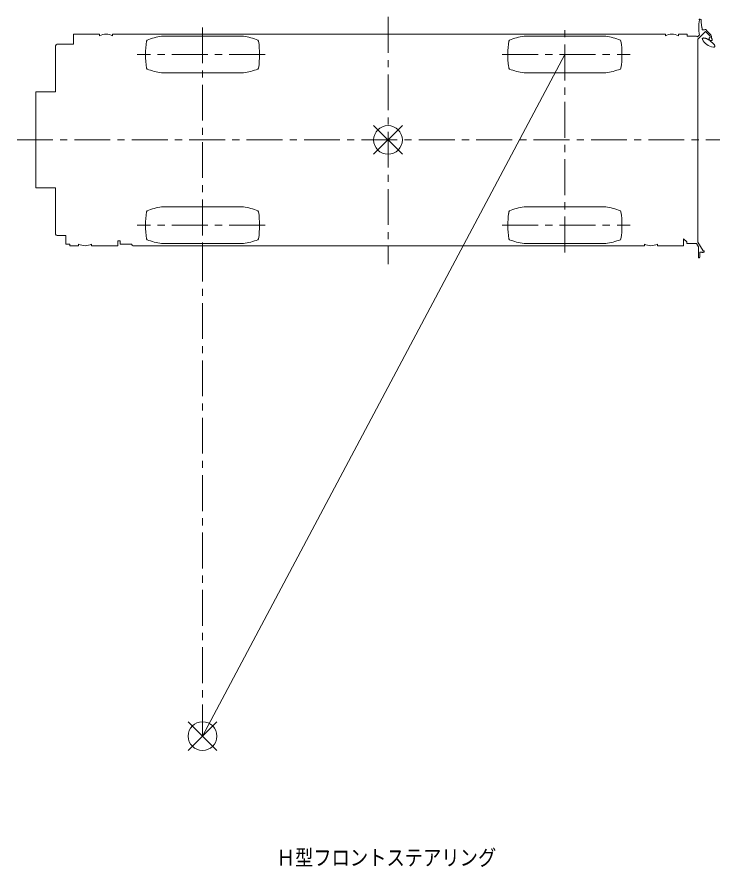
# Model space of a CAD drawing. Units: millimetres on the paper. Extents: x -420 to 420, y -297 to 297.
# Drawn here: x 92 to 189.9, y -119.8 to -1.3 of the extents above; entities that cross this region are included whole.
import ezdxf
from ezdxf.enums import TextEntityAlignment as Align

# ---------------------------------------------------------------- set-up
doc = ezdxf.new("R2010")
doc.units = ezdxf.units.MM
doc.linetypes.add('CHAIN1', pattern=[8, 5, -1, 1, -1])
doc.layers.add('0-0_0', color=7, linetype='Continuous', lineweight=18)
doc.styles.add('ＭＳ ゴシック', font='')
doc.styles.get('ＭＳ ゴシック').set_extended_font_data('MS Gothic')

msp = doc.modelspace()

# ---------------------------------------------------------------- linework, layer by layer
at = {"layer": '0-0_0', "linetype": 'CHAIN1'}
for p, q in [((143.676, -1.308), (143.676, -35.766)), ((117.826, -2.757), (117.826, -34.138)), ((168.326, -34.143), (168.326, -2.762)), ((126.56, -6.55), (108.735, -6.55)), ((159.591, -6.55), (177.417, -6.55)), ((91.972, -18.45), (189.943, -18.45)), ((126.56, -30.35), (108.735, -30.35)), ((159.591, -30.35), (177.417, -30.35)), ((117.826, -33.2), (117.826, -101.592))]:
    msp.add_line(p, q, dxfattribs=at)
at = {"layer": '0-0_0'}
for p, q in [((187.079, -1.625), (187.198, -1.625)), ((187.298, -1.725), (187.298, -2.015)), ((187.298, -2.013), (187.398, -2.825)), ((187.938, -3.338), (186.876, -4.4)), ((187.398, -2.825), (187.448, -2.825)), ((187.448, -2.825), (187.448, -3.085)), ((187.448, -3.085), (187.806, -3.085)), ((188.531, -3.915), (187.938, -3.338)), ((188.664, -3.778), (188.044, -3.174)), ((103.491, -3.7), (99.823, -3.7)), ((99.823, -5.107), (99.823, -3.7)), ((103.491, -3.914), (103.491, -3.7)), ((105.291, -3.914), (105.291, -3.7)), ((105.291, -3.7), (182.341, -3.7)), ((110.016, -4.66), (110.096, -4.54)), ((112.131, -3.985), (123.521, -3.985)), ((125.636, -4.66), (125.556, -4.54)), ((160.516, -4.66), (160.596, -4.54)), ((174.021, -3.985), (162.631, -3.985)), ((176.136, -4.66), (176.056, -4.54)), ((182.341, -3.7), (182.341, -3.914)), ((184.141, -3.914), (184.141, -3.7)), ((184.141, -3.7), (185.361, -3.7)), ((185.361, -4), (185.361, -3.7)), ((185.361, -4), (186.653, -4)), ((187.045, -3.845), (186.818, -4.073)), ((186.876, -4.4), (186.876, -32.686)), ((188.456, -4.241), (188.542, -4.181)), ((188.456, -4.426), (188.456, -4.241)), ((188.456, -4.426), (188.517, -4.485)), ((188.492, -4.554), (188.517, -4.485)), ((188.562, -4.169), (188.542, -4.181)), ((188.553, -4.67), (188.669, -4.566)), ((188.562, -4.169), (188.562, -3.974)), ((188.669, -4.566), (188.731, -4.597)), ((188.731, -4.597), (188.802, -4.6)), ((188.753, -4.265), (188.753, -3.974)), ((188.831, -4.397), (188.753, -4.265)), ((188.831, -4.583), (188.802, -4.6)), ((188.831, -4.583), (188.831, -4.397)), ((97.353, -11.75), (97.353, -5.33)), ((99.823, -5.107), (97.576, -5.107)), ((117.826, -101.592), (168.326, -6.55)), ((110.016, -8.44), (110.096, -8.56)), ((112.131, -9.115), (123.521, -9.115)), ((125.636, -8.44), (125.556, -8.56)), ((160.516, -8.44), (160.596, -8.56)), ((174.021, -9.115), (162.631, -9.115)), ((176.136, -8.44), (176.056, -8.56)), ((94.576, -11.75), (97.353, -11.75)), ((94.576, -11.75), (94.576, -25.15)), ((94.576, -25.15), (97.353, -25.15)), ((97.353, -25.15), (97.353, -31.57)), ((110.016, -28.46), (110.096, -28.34)), ((112.131, -27.785), (123.521, -27.785)), ((125.636, -28.46), (125.556, -28.34)), ((160.516, -28.46), (160.596, -28.34)), ((174.021, -27.785), (162.631, -27.785)), ((176.136, -28.46), (176.056, -28.34)), ((98.796, -31.793), (97.576, -31.793)), ((98.796, -33), (98.796, -31.793)), ((99.341, -33), (98.796, -33)), ((99.341, -33), (99.341, -33.2)), ((100.561, -32.986), (100.561, -33.2)), ((106.029, -32.503), (106.368, -32.503)), ((106.029, -32.503), (106.029, -33.2)), ((110.016, -32.24), (110.096, -32.36)), ((112.131, -32.915), (123.521, -32.915)), ((125.636, -32.24), (125.556, -32.36)), ((160.516, -32.24), (160.596, -32.36)), ((174.021, -32.915), (162.631, -32.915)), ((176.136, -32.24), (176.056, -32.36)), ((179.411, -32.986), (179.411, -33.2)), ((181.211, -33.2), (181.211, -32.986)), ((185.326, -32.677), (184.879, -32.23)), ((184.879, -32.23), (184.879, -33.2)), ((185.326, -32.9), (185.326, -32.677)), ((185.326, -32.9), (186.686, -32.9)), ((186.686, -32.9), (186.955, -33.366)), ((186.876, -32.686), (187.599, -33.935)), ((100.561, -33.2), (99.341, -33.2)), ((179.411, -33.2), (108.176, -33.2)), ((184.879, -33.2), (181.211, -33.2)), ((187.724, -34.115), (187.596, -34.115)), ((187.599, -33.935), (187.724, -33.935)), ((187.724, -33.935), (187.724, -34.115)), ((186.941, -34.77), (186.941, -34.823)), ((187.051, -34.875), (186.993, -34.875))]:
    msp.add_line(p, q, dxfattribs=at)
at = {"layer": '0-0_0', "color": 5}
for p, q in [((141.676, -16.45), (145.676, -20.45)), ((141.676, -20.45), (145.676, -16.45)), ((115.826, -103.592), (119.826, -99.592)), ((115.826, -99.592), (119.826, -103.592)), ((115.826, -103.592), (119.826, -99.592)), ((115.826, -99.592), (119.826, -103.592))]:
    msp.add_line(p, q, dxfattribs=at)
at = {"layer": '0-0_0'}
for points in [[(106.029, -33.2), (102.361, -33.2), (102.361, -32.986)], [(106.368, -32.503), (106.368, -33), (107.948, -33)], [(187.392, -34.115), (187.151, -34.115), (187.151, -34.425)]]:
    msp.add_lwpolyline(points, dxfattribs=at)
at = {"layer": '0-0_0', "color": 5}
for centre in [(143.676, -18.45), (117.826, -101.592), (117.826, -101.592)]:
    msp.add_circle(centre, 2, dxfattribs=at)
at = {"layer": '0-0_0'}
for centre, radius, start, end in [((192.977, -2.775), 6, 169.92139, 190.07864), ((192.978, -2.775), 6.03, 169.19592, 169.68747), ((187.07, -1.7), 0.025, 169.68693, 270.00304), ((187.079, -1.65), 0.025, 92.23677, 170.72222), ((187.198, -1.725), 0.1, 0.00025, 90.00024), ((187.908, -3.175), 0.136, 0.37628, 138.55226), ((104.391, -5.7), 2, 63.25314, 116.7382), ((122.703, -6.55), 12.828, 171.52721, 188.47279), ((113.73, -13.856), 10, 99.20109, 111.30915), ((121.922, -13.856), 10, 68.69085, 80.79891), ((112.948, -6.55), 12.828, 351.52721, 8.47279), ((173.203, -6.55), 12.828, 171.52721, 187.32892), ((164.23, -13.856), 10, 99.2011, 111.30915), ((172.422, -13.856), 10, 68.69085, 80.79891), ((163.448, -6.55), 12.828, 351.52721, 8.47279), ((183.241, -5.7), 2, 63.25791, 116.74371), ((186.653, -4.223), 0.223, 42.31634, 90.00004), ((187.07, -3.85), 0.025, 90.00022, 168.80147), ((187.822, -4.359), 0.342, 174.11679, 177.95504), ((187.858, -4.325), 0.378, 183.43088, 187.26913), ((187.79, -4.396), 0.316, 162.95012, 166.78837), ((187.895, -4.292), 0.42, 191.00462, 194.84287), ((187.759, -4.436), 0.302, 150.27195, 154.1102), ((187.935, -4.263), 0.466, 197.13438, 200.97263), ((189.147, -3.7), 1.8, 203.14048, 265.82499), ((187.732, -4.477), 0.302, 137.02119, 140.85944), ((187.976, -4.235), 0.514, 202.13149, 205.96974), ((187.707, -4.52), 0.317, 124.42033, 128.25858), ((188.019, -4.211), 0.564, 206.25867, 210.09692), ((187.685, -4.564), 0.344, 113.37244, 117.21069), ((187.666, -4.61), 0.38, 104.1806, 108.01885), ((187.65, -4.657), 0.423, 96.71261, 100.55086), ((187.638, -4.705), 0.469, 90.66725, 94.5055), ((187.629, -4.753), 0.518, 85.73532, 89.57357), ((187.623, -4.803), 0.567, 81.65802, 85.49627), ((187.733, -4.678), 0.438, 89.54474, 93.67605), ((187.724, -4.726), 0.486, 84.47011, 88.60143), ((187.72, -4.775), 0.534, 80.3149, 84.44621), ((187.718, -4.823), 0.583, 76.85099, 80.9823), ((187.72, -4.872), 0.63, 73.91104, 78.04235), ((187.726, -4.92), 0.675, 71.37259, 75.5039), ((187.735, -4.968), 0.718, 69.14526, 73.27657), ((187.747, -5.015), 0.758, 67.16142, 71.29274), ((187.763, -5.061), 0.794, 65.36969, 69.501), ((187.782, -5.106), 0.828, 63.73027, 67.86159), ((187.805, -5.149), 0.858, 62.21181, 66.34313), ((187.83, -5.19), 0.884, 60.78908, 64.9204), ((187.858, -5.23), 0.905, 59.44136, 63.57268), ((187.889, -5.267), 0.923, 58.15121, 62.28252), ((187.923, -5.302), 0.936, 56.90357, 61.03489), ((187.959, -5.335), 0.945, 55.68507, 59.81639), ((188.458, -3.99), 0.104, 359.99999, 45.77418), ((188.022, -5.525), 1.033, 50.36476, 57.70301), ((188.458, -3.99), 0.295, 359.99999, 45.77418), ((188.108, -5.563), 1.011, 48.17899, 55.51724), ((97.576, -5.33), 0.223, 89.99999, 179.99997), ((188.199, -5.589), 0.974, 45.86017, 53.19843), ((188.292, -5.604), 0.923, 43.31882, 50.65708), ((188.387, -5.606), 0.858, 40.43436, 47.77261), ((189.092, -4.96), 0.541, 261.99093, 269.32919), ((188.481, -5.597), 0.782, 37.03179, 44.37005), ((189.074, -5.053), 0.448, 271.45544, 278.79369), ((188.573, -5.575), 0.697, 32.84039, 40.17865), ((189.045, -5.143), 0.366, 285.50483, 292.84308), ((188.661, -5.542), 0.605, 27.41683, 34.75509), ((189.004, -5.228), 0.312, 305.93742, 313.27567), ((188.745, -5.498), 0.51, 20.00195, 27.34021), ((188.953, -5.307), 0.303, 330.89536, 338.23362), ((188.822, -5.443), 0.42, 9.28781, 16.62607), ((188.892, -5.38), 0.345, 353.31194, 0.6502), ((173.203, -6.55), 12.828, 187.09167, 188.47279), ((113.73, 0.756), 10, 248.69085, 260.7989), ((121.922, 0.756), 10, 279.20109, 291.30915), ((164.23, 0.756), 10, 248.69085, 260.7989), ((172.422, 0.756), 10, 279.20109, 291.30915), ((113.73, -37.657), 10, 99.2011, 111.30915), ((121.922, -37.657), 10, 68.69085, 80.79891), ((164.23, -37.657), 10, 99.2011, 111.30915), ((172.422, -37.657), 10, 68.69085, 80.79891), ((122.703, -30.35), 12.828, 171.52721, 188.47279), ((112.948, -30.35), 12.828, 351.52721, 8.47279), ((173.203, -30.35), 12.828, 172.22989, 188.47279), ((173.203, -30.35), 12.828, 171.52721, 172.79209), ((163.448, -30.35), 12.828, 351.52721, 8.47279), ((97.576, -31.57), 0.223, 180.00003, 270.00001), ((101.461, -31.2), 2, 243.25784, 296.74363), ((108.176, -32.97), 0.23, 187.49403, 270), ((113.73, -23.044), 10, 248.69085, 260.7989), ((121.922, -23.044), 10, 279.20109, 291.30915), ((164.23, -23.044), 10, 248.69085, 260.7989), ((172.422, -23.044), 10, 279.20109, 291.30915), ((180.311, -31.2), 2, 243.25776, 296.74356), ((195.134, -34.025), 8.205, 175.39343, 185.06906), ((187.494, -34.025), 0.136, 221.43214, 318.56786), ((186.961, -34.77), 0.02, 90.00013, 180.00002), ((186.993, -34.823), 0.052, 180.00013, 270.00004), ((187.034, -34.774), 0.102, 279.65342, 285.27842), ((187, -34.771), 0.119, 300.91106, 306.53606), ((186.966, -34.764), 0.146, 315.6093, 321.2343), ((186.933, -34.754), 0.178, 325.34433, 330.96933), ((186.902, -34.741), 0.213, 332.02103, 337.64603), ((186.871, -34.725), 0.247, 336.84495, 342.46995), ((186.843, -34.706), 0.28, 340.50759, 346.13259), ((186.816, -34.684), 0.311, 343.41122, 349.03622), ((186.792, -34.66), 0.34, 345.79987, 351.42487), ((186.77, -34.633), 0.366, 347.82864, 353.45364), ((186.751, -34.605), 0.389, 349.60065, 355.22565), ((186.735, -34.575), 0.409, 351.18755, 356.81255), ((186.722, -34.543), 0.425, 352.64134, 358.26634), ((186.712, -34.51), 0.437, 354.00149, 359.62649), ((186.705, -34.476), 0.445, 355.29951, 0.92451), ((186.702, -34.442), 0.45, 356.56202, 2.18702)]:
    msp.add_arc(centre, radius, start, end, dxfattribs=at)

# ---------------------------------------------------------------- texts
at = {"layer": '0-0_0', "style": 'ＭＳ ゴシック', "width": 0.85}
msp.add_text('Ｈ型フロントステアリング', height=2.199, dxfattribs=at).set_placement((128.162, -120.297), align=Align.BOTTOM_LEFT)

doc.saveas('drawing.dxf')
